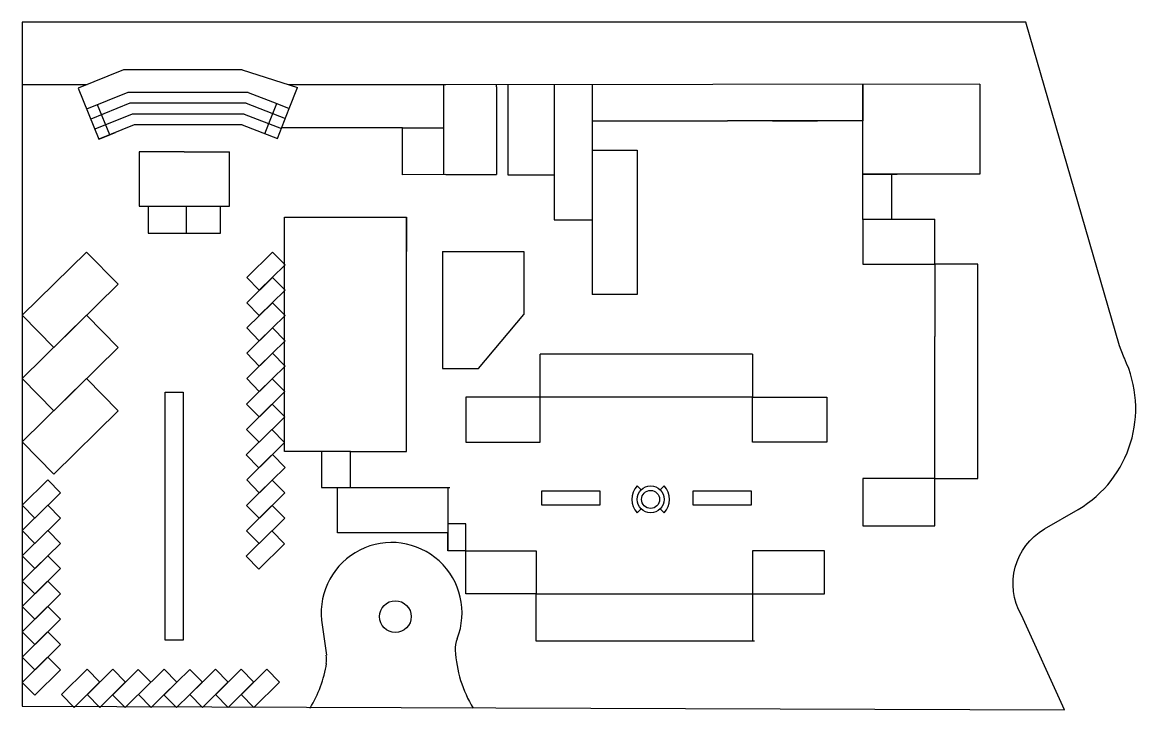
# Model space of a CAD drawing. Header units: inches. Extents: x 1919 to 4210, y 828 to 3049.
# Drawn here: x 1918.5 to 2042, y 987.6 to 1063.8 of the extents above; entities that cross this region are included whole.
import ezdxf

# ---------------------------------------------------------------- set-up
doc = ezdxf.new("R2010")
doc.units = ezdxf.units.IN
doc.header["$MEASUREMENT"] = 0
doc.layers.add('BOUNDRY WALL', color=3, linetype='Continuous')

msp = doc.modelspace()

# ---------------------------------------------------------------- linework, layer by layer
for p, q in [((1929.73517, 1058.5269), (1924.71348, 1056.47941)), ((1942.90891, 1058.5269), (1929.73517, 1058.5269)), ((1942.90891, 1058.5269), (1949.04039, 1056.58081)), ((2024.72123, 1056.94234), (1965.47962, 1056.88241)), ((2011.72123, 1046.94234), (2011.72123, 1056.94234)), ((2024.72123, 1056.94234), (2024.72123, 1046.94234)), ((1925.70189, 1056.88241), (1918.52123, 1056.88241)), ((1924.71348, 1056.47941), (1927.01656, 1050.83088)), ((1930.22525, 1056.0269), (1925.65737, 1054.16444)), ((1930.93096, 1056.0269), (1930.22525, 1056.0269)), ((1943.58703, 1056.0269), (1930.93096, 1056.0269)), ((1943.58703, 1056.0269), (1946.73363, 1054.79787)), ((1965.47962, 1056.88241), (1948.09015, 1056.88241)), ((1948.13084, 1054.25214), (1949.04039, 1056.58081)), ((1965.24962, 1056.88241), (1965.24962, 1052.08241)), ((1971.12123, 1056.65812), (1971.121, 1056.88812)), ((1971.12123, 1056.65812), (1971.12123, 1046.91108)), ((1972.35123, 1056.88936), (1972.35123, 1046.88241)), ((1977.52123, 1056.89459), (1977.52123, 1041.88241)), ((1981.72123, 1056.89884), (1981.72123, 1052.88241)), ((2011.72123, 1056.88241), (2011.72123, 1052.88241)), ((1930.46049, 1054.8269), (1926.11043, 1053.05325)), ((1928.22087, 1051.3204), (1926.86115, 1054.65526)), ((1943.36099, 1054.8269), (1930.46049, 1054.8269)), ((1943.36099, 1054.8269), (1947.69425, 1053.13438)), ((1945.86046, 1052.56235), (1946.73363, 1054.79787)), ((1946.73363, 1054.79787), (1948.13084, 1054.25214)), ((1972.35123, 1054.65936), (1972.35123, 1054.65936)), ((1972.35123, 1054.65936), (1972.35123, 1052.65936)), ((1930.69573, 1053.6269), (1926.56349, 1051.94207)), ((1943.13495, 1053.6269), (1930.69573, 1053.6269)), ((1943.13495, 1053.6269), (1947.25767, 1052.01662)), ((1946.82108, 1050.89885), (1948.13084, 1054.25214)), ((1930.93096, 1052.4269), (1927.01656, 1050.83088)), ((1942.90891, 1052.4269), (1930.93096, 1052.4269)), ((1942.90891, 1052.4269), (1946.82108, 1050.89885)), ((1945.42388, 1051.44459), (1945.86046, 1052.56235)), ((1960.67962, 1052.08241), (1947.28337, 1052.08241)), ((1960.67962, 1046.88241), (1960.67962, 1052.08241)), ((1960.67962, 1052.08241), (1965.24962, 1052.08241)), ((1965.24962, 1052.08241), (1965.24057, 1046.90966)), ((1981.72123, 1053.20802), (1981.72123, 1049.20802)), ((1981.72123, 1052.88807), (1986.72123, 1052.88807)), ((1981.72123, 1052.88241), (1981.72123, 1033.63094)), ((1986.72123, 1052.88241), (1991.72123, 1052.88241)), ((1991.72123, 1052.88241), (1996.72123, 1052.88241)), ((2001.72123, 1052.88241), (1996.72123, 1052.88241)), ((2001.72123, 1052.88241), (2006.72123, 1052.88241)), ((2006.72123, 1052.88241), (2001.72123, 1052.88241)), ((2011.72123, 1052.88241), (2006.72123, 1052.88241)), ((1927.01656, 1050.83088), (1928.86563, 1051.59307)), ((1927.01656, 1050.83088), (1928.22087, 1051.3204)), ((1981.72123, 1049.63094), (1986.72123, 1049.63094)), ((1986.72123, 1049.63094), (1986.72123, 1045.20802)), ((1936.49013, 1049.4269), (1931.49013, 1049.4269)), ((1931.49013, 1049.4269), (1931.49013, 1043.4269)), ((1936.49013, 1049.4269), (1941.49013, 1049.4269)), ((1941.49013, 1043.4269), (1941.49013, 1049.4269)), ((1965.47962, 1046.91108), (1960.67962, 1046.88241)), ((1965.47962, 1046.91108), (1971.12123, 1046.91108)), ((1972.35123, 1046.88241), (1977.52123, 1046.88241)), ((2011.72123, 1041.94234), (2011.72123, 1046.94234)), ((2011.72123, 1046.94234), (2015.52123, 1046.94234)), ((2024.72123, 1046.94234), (2011.72123, 1046.94234)), ((2014.95123, 1041.96977), (2014.95123, 1046.94234)), ((1986.72123, 1045.20802), (1986.72123, 1033.63094)), ((1931.49013, 1043.4269), (1941.49013, 1043.4269)), ((1931.49013, 1043.4269), (1932.49013, 1043.4269)), ((1932.49013, 1043.4269), (1932.49013, 1040.4269)), ((1936.72013, 1040.4269), (1936.72013, 1043.4269)), ((1940.49013, 1040.4269), (1940.49013, 1043.4269)), ((1947.59123, 1016.19897), (1947.59123, 1042.19897)), ((1947.59123, 1042.19897), (1961.12123, 1042.19897)), ((1961.12123, 1016.19897), (1961.12123, 1042.19897)), ((1961.12123, 1042.19897), (1961.12123, 1038.39897)), ((1977.52123, 1041.88241), (1981.72123, 1041.88241)), ((2011.72123, 1041.96977), (2011.72123, 1036.96977)), ((2011.72123, 1041.96977), (2019.72123, 1041.96977)), ((2011.72123, 1041.96977), (2014.72123, 1041.96977)), ((2019.49123, 1041.94234), (2019.49123, 1041.96977)), ((2019.72123, 1036.96977), (2019.72123, 1041.96977)), ((1932.49013, 1040.4269), (1940.49013, 1040.4269)), ((1932.49013, 1040.4269), (1936.49013, 1040.4269)), ((1965.12123, 1038.39897), (1965.12123, 1025.39897)), ((1965.12123, 1038.39897), (1974.12123, 1038.39897)), ((1974.12123, 1038.39897), (1974.12123, 1031.39897)), ((2011.72123, 1036.96977), (2019.72123, 1036.96977)), ((2024.49123, 1036.96977), (2019.72123, 1036.96977)), ((2019.72123, 1036.96977), (2019.72123, 1028.96977)), ((2024.49123, 1028.96977), (2024.49123, 1036.96977)), ((1986.72123, 1033.63094), (1981.72123, 1033.63094)), ((1969.12123, 1025.39897), (1974.12123, 1031.39897)), ((2019.72123, 1012.96977), (2019.72123, 1028.96977)), ((2024.49123, 1028.51432), (2024.49123, 1028.96977)), ((2024.49123, 1020.96977), (2024.49123, 1028.51432)), ((1983.95123, 1027.0137), (1975.95123, 1027.0137)), ((1975.95123, 1022.2437), (1975.95123, 1027.0137)), ((1991.95123, 1027.0137), (1983.95123, 1027.0137)), ((1999.49123, 1027.0137), (1991.95123, 1027.0137)), ((1999.49123, 1027.0137), (1999.49123, 1022.2437)), ((1965.12123, 1025.39897), (1969.12123, 1025.39897)), ((1934.35061, 995.28469), (1934.35061, 1022.78469)), ((1934.35061, 1022.78469), (1936.35061, 1022.78469)), ((1936.35061, 1022.78469), (1936.35061, 995.28469)), ((1975.72123, 1022.2437), (1967.72123, 1022.2437)), ((1967.72123, 1022.2437), (1967.72123, 1017.2437)), ((1983.72123, 1022.2437), (1975.72123, 1022.2437)), ((1975.95123, 1017.2437), (1975.95123, 1022.2437)), ((1999.49123, 1022.2437), (1983.72123, 1022.2437)), ((1999.49123, 1022.2437), (2007.72123, 1022.2437)), ((1999.49123, 1017.2437), (1999.49123, 1022.2437)), ((2007.72123, 1022.2437), (2007.72123, 1017.2437)), ((2024.49123, 1013.19977), (2024.49123, 1020.96977)), ((1951.72123, 1016.19897), (1947.59123, 1016.19897)), ((1954.92123, 1016.19897), (1951.72123, 1016.19897)), ((1951.72123, 1016.19897), (1951.72123, 1012.19897)), ((1954.92123, 1012.19897), (1954.92123, 1016.19897)), ((1954.92123, 1016.19897), (1961.12123, 1016.19897)), ((1967.72123, 1017.2437), (1975.95123, 1017.2437)), ((2007.72123, 1017.2437), (1999.49123, 1017.2437)), ((2019.72123, 1013.19977), (2011.72123, 1013.19977)), ((2011.72123, 1013.19977), (2011.72123, 1007.96977)), ((2019.72123, 1013.19977), (2024.49123, 1013.19977)), ((2019.72123, 1007.96977), (2019.72123, 1012.96977)), ((1951.72123, 1012.19897), (1953.72123, 1012.19897)), ((1953.49123, 1007.19897), (1953.49123, 1012.19897)), ((1953.72123, 1012.19897), (1965.95123, 1012.19897)), ((1953.72123, 1012.19897), (1954.92123, 1012.19897)), ((1965.72123, 1012.19897), (1965.72123, 1007.19897)), ((1977.60983, 1011.7991), (1976.10983, 1011.7991)), ((1976.10983, 1011.7991), (1976.10983, 1010.2991)), ((1982.60983, 1011.7991), (1977.60983, 1011.7991)), ((1982.60983, 1010.2991), (1982.60983, 1011.7991)), ((1986.71276, 1012.37977), (1987.13703, 1011.95551)), ((1989.68261, 1012.37977), (1989.25835, 1011.95551)), ((1994.39399, 1011.7991), (1992.89399, 1011.7991)), ((1992.89399, 1011.7991), (1992.89399, 1010.2991)), ((1999.39399, 1011.7991), (1994.39399, 1011.7991)), ((1999.39399, 1010.2991), (1999.39399, 1011.7991)), ((1976.10983, 1010.2991), (1981.10983, 1010.2991)), ((1981.10983, 1010.2991), (1982.60983, 1010.2991)), ((1992.89399, 1010.2991), (1997.89399, 1010.2991)), ((1997.89399, 1010.2991), (1999.39399, 1010.2991)), ((1987.13703, 1009.83419), (1986.71276, 1009.40992)), ((1989.25835, 1009.83419), (1989.68261, 1009.40992)), ((1965.72123, 1008.19897), (1965.72123, 1005.19897)), ((1967.72123, 1008.19897), (1965.72123, 1008.19897)), ((1967.72123, 1005.19897), (1967.72123, 1008.19897)), ((2011.72123, 1007.96977), (2019.72123, 1007.96977)), ((1965.72123, 1007.19897), (1953.49123, 1007.19897)), ((1965.72123, 1005.19897), (1965.72123, 1007.19897)), ((1967.72123, 1005.19897), (1965.72123, 1005.19897)), ((1967.72123, 1000.42897), (1967.72123, 1005.19897)), ((1967.72123, 1005.19897), (1975.49123, 1005.19897)), ((1975.49123, 1005.19897), (1975.49123, 1000.42897)), ((2007.49123, 1005.19897), (1999.49123, 1005.19897)), ((1999.49123, 1005.19897), (1999.49123, 1000.19897)), ((2007.49123, 1000.42897), (2007.49123, 1005.19897)), ((1975.49123, 1000.42897), (1967.72123, 1000.42897)), ((1975.49123, 995.19897), (1975.49123, 1000.42897)), ((1975.49123, 1000.42897), (2007.49123, 1000.42897)), ((1999.49123, 1000.19897), (1999.49123, 995.21432)), ((1951.71077, 997.4938), (1952.27249, 993.61377)), ((1936.35061, 995.28469), (1934.35061, 995.28469)), ((1975.46365, 995.21432), (1979.97962, 995.21432)), ((1975.72123, 995.19897), (1975.72123, 995.21432)), ((1975.72123, 995.19897), (1999.72123, 995.19897)), ((1983.49123, 995.21432), (1983.49123, 995.19897)), ((1983.72123, 995.21432), (1983.72123, 995.19897)), ((1991.49123, 995.19897), (1991.49123, 995.21432)), ((1991.72123, 995.19897), (1991.72123, 995.21432)), ((1999.49123, 995.21432), (1999.49123, 995.19897))]:
    msp.add_line(p, q)
for points in [[(1918.52409, 1031.30598), (1925.64901, 1038.32277), (1929.15741, 1034.76031), (1922.03248, 1027.74352)], [(1946.25489, 1038.32277), (1947.65825, 1036.89779), (1944.80828, 1034.09107), (1943.40492, 1035.51606)], [(1946.25489, 1035.51573), (1947.65825, 1034.09074), (1944.80828, 1031.28402), (1943.40492, 1032.70901)], [(1946.25489, 1032.70868), (1947.65825, 1031.2837), (1944.80828, 1028.47698), (1943.40492, 1029.90196)], [(1918.52409, 1024.28836), (1925.64901, 1031.30516), (1929.15741, 1027.74269), (1922.03248, 1020.7259)], [(1946.25489, 1029.90163), (1947.65825, 1028.47665), (1944.80828, 1025.66993), (1943.40492, 1027.09492)], [(1946.25489, 1027.09459), (1947.65825, 1025.6696), (1944.80828, 1022.86288), (1943.40492, 1024.28787)], [(1918.52409, 1017.27074), (1925.64901, 1024.28754), (1929.15741, 1020.72508), (1922.03248, 1013.70828)], [(1946.23326, 1024.26624), (1947.63662, 1022.84126), (1944.78665, 1020.03454), (1943.38329, 1021.45952)], [(1946.23326, 1021.4592), (1947.63662, 1020.03421), (1944.78665, 1017.22749), (1943.38329, 1018.65248)], [(1946.21163, 1018.63085), (1947.61499, 1017.20587), (1944.76502, 1014.39915), (1943.36166, 1015.82413)], [(1946.25489, 1015.8664), (1947.65825, 1014.44141), (1944.80828, 1011.6347), (1943.40492, 1013.05968)], [(1919.92745, 1008.82814), (1918.52409, 1010.25313), (1921.37406, 1013.05985), (1922.77742, 1011.63486)], [(1946.23326, 1013.03806), (1947.63662, 1011.61307), (1944.78665, 1008.80635), (1943.38329, 1010.23134)], [(1919.92745, 1006.02109), (1918.52409, 1007.44608), (1921.37406, 1010.2528), (1922.77742, 1008.82781)], [(1946.23326, 1010.23101), (1947.63662, 1008.80602), (1944.78665, 1005.9993), (1943.38329, 1007.42429)], [(1919.92745, 1003.21405), (1918.52409, 1004.63903), (1921.37406, 1007.44575), (1922.77742, 1006.02077)], [(1946.21163, 1007.40266), (1947.61499, 1005.97768), (1944.76502, 1003.17096), (1943.36166, 1004.59595)], [(1919.92745, 1000.407), (1918.52409, 1001.83199), (1921.37406, 1004.6387), (1922.77742, 1003.21372)], [(1919.92745, 997.59995), (1918.52409, 999.02494), (1921.37406, 1001.83166), (1922.77742, 1000.40667)], [(1919.92745, 994.79291), (1918.52409, 996.21789), (1921.37406, 999.02461), (1922.77742, 997.59963)], [(1919.92745, 991.98586), (1918.52409, 993.41085), (1921.37406, 996.21756), (1922.77742, 994.79258)], [(1919.92745, 989.17881), (1918.52409, 990.6038), (1921.37406, 993.41052), (1922.77742, 991.98553)], [(1924.26001, 987.83154), (1922.85665, 989.25652), (1925.70662, 992.06324), (1927.10998, 990.63825)], [(1927.11032, 987.83154), (1925.70696, 989.25652), (1928.55693, 992.06324), (1929.96029, 990.63825)], [(1929.93866, 987.80991), (1928.5353, 989.23489), (1931.38527, 992.04161), (1932.78863, 990.61663)], [(1932.81092, 987.83154), (1931.40756, 989.25652), (1934.25753, 992.06324), (1935.66089, 990.63825)], [(1935.63927, 987.80991), (1934.23591, 989.23489), (1937.08588, 992.04161), (1938.48924, 990.61663)], [(1938.51153, 987.83154), (1937.10817, 989.25652), (1939.95814, 992.06324), (1941.3615, 990.63825)], [(1941.36183, 987.83154), (1939.95847, 989.25652), (1942.80844, 992.06324), (1944.2118, 990.63825)], [(1944.21214, 987.83154), (1942.80878, 989.25652), (1945.65875, 992.06324), (1947.06211, 990.63825)]]:
    msp.add_lwpolyline(points, close=True)
for centre, radius in [((1988.19769, 1010.89485), 1.5), ((1988.19769, 1010.89485), 1), ((1959.89518, 997.89274), 1.76343)]:
    msp.add_circle(centre, radius)
for centre, radius, start, end in [((1988.19769, 1010.89485), 2.1, 135, 225), ((1988.19769, 1010.89485), 2.1, 315, 45), ((1959.48036, 998.29965), 7.81127, 338.4265983, 185.9215147), ((1969.53428, 994.32442), 3, 158.4265983, 183.1382114), ((1980.41285, 994.92086), 13.89492, 183.1382114, 211.1227214), ((1949.26507, 993.18393), 3, 350.8264385, 8.2375797), ((1938.54787, 994.92086), 13.89492, 328.8772786, 350.8264385)]:
    msp.add_arc(centre, radius, start, end)
at = {"layer": 'BOUNDRY WALL'}
msp.add_lwpolyline([(2040.18874, 1027.93865), (2029.80852, 1063.8037), (1918.52123, 1063.8037), (1918.52123, 987.9595), (2034.09967, 987.56909), (2029.33172, 998.06203, -0.414213562), (2031.8939, 1007.62421), (2035.61652, 1009.77346, 0.387957483), (2040.73077, 1026.5457, -0.01985906), (2040.63702, 1026.76469), (2040.18874, 1027.93865)], format="xyb", dxfattribs=at)

doc.saveas('drawing.dxf')
